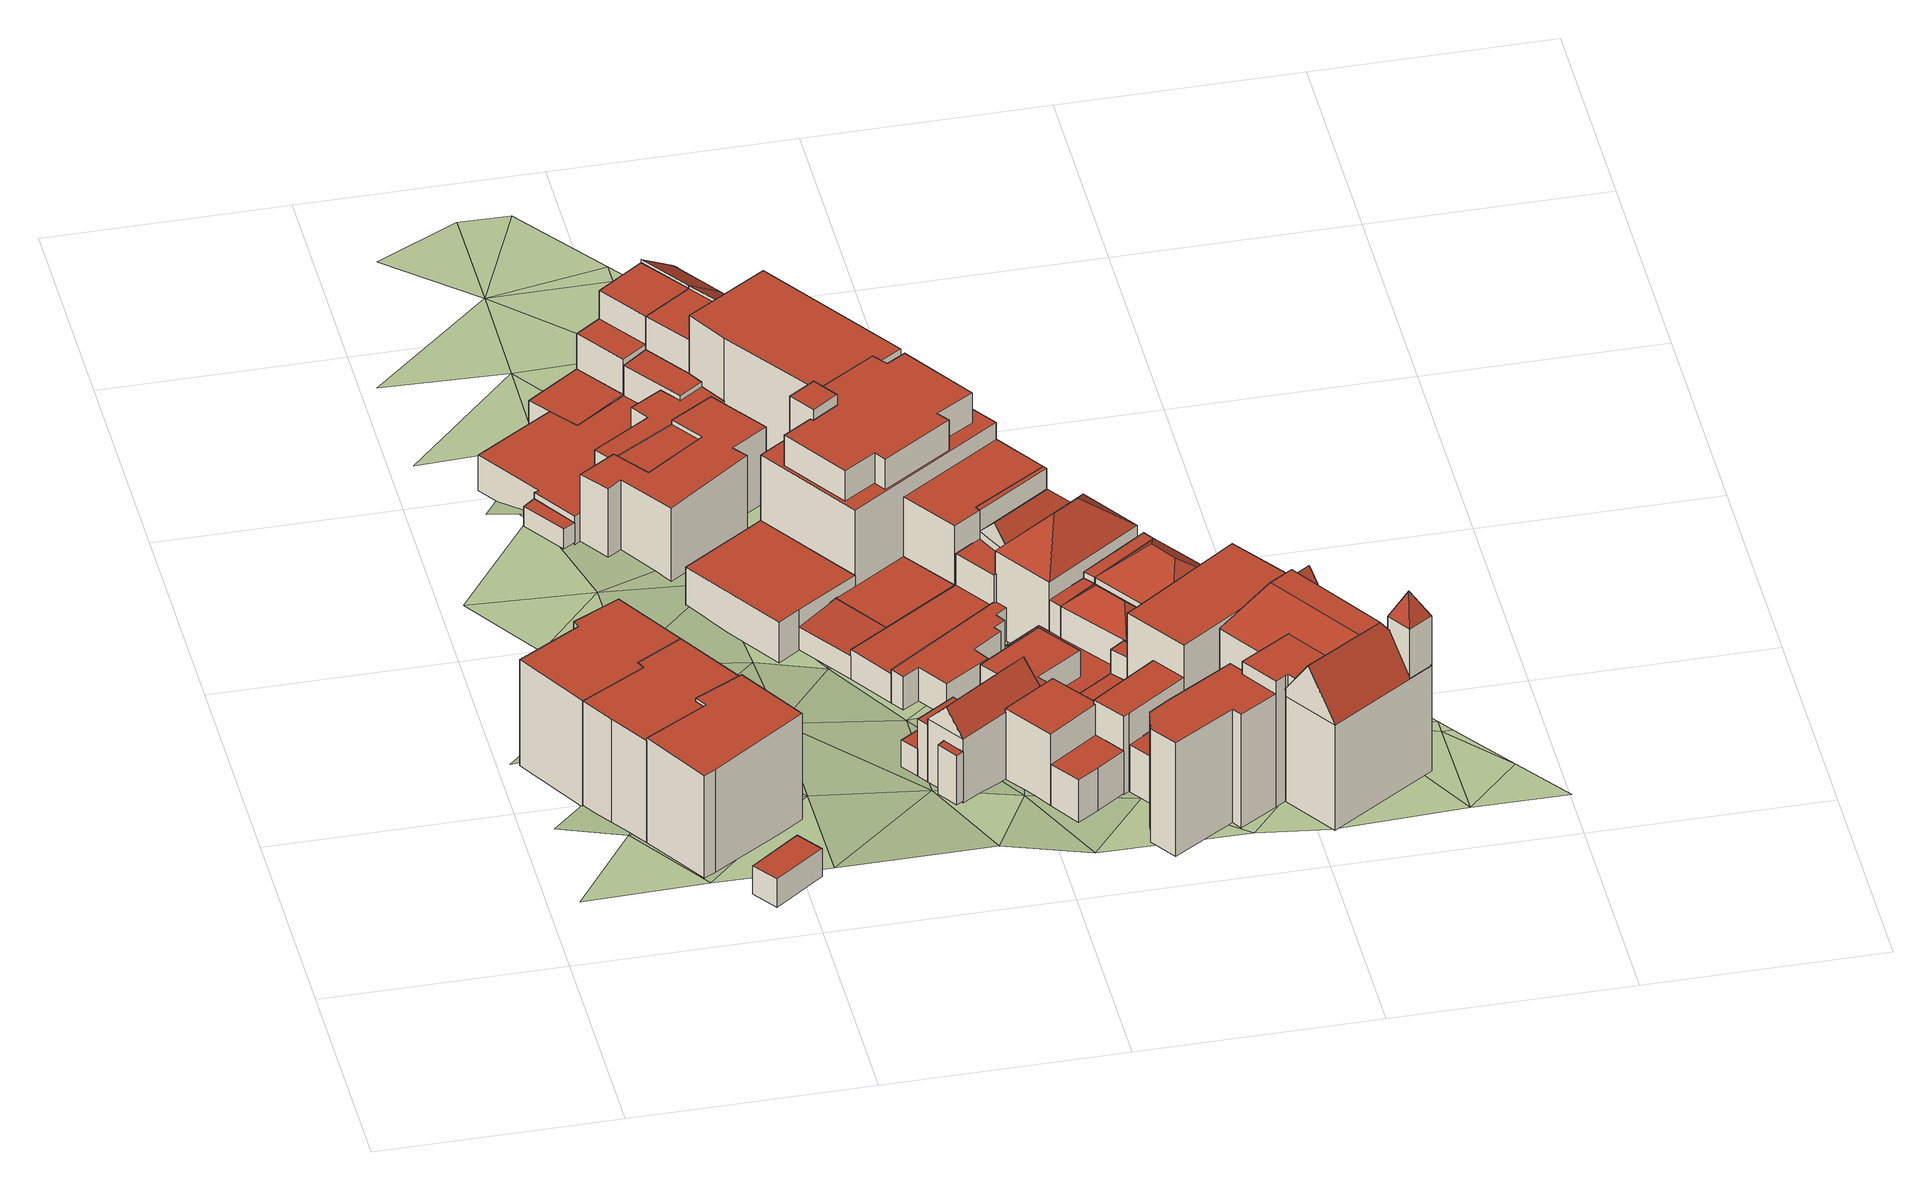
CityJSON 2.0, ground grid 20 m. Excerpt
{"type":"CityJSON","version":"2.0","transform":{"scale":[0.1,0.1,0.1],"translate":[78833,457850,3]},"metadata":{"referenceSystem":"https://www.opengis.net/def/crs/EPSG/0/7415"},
"CityObjects":{
"building1":{"type":"Building","attributes":{"roofType":"1000","RelativeEavesHeight":10.23,"RelativeRidgeHeight":10.23,"AbsoluteEavesHeight":15.18,"AbsoluteRidgeHeight":15.18,"validity":"0"},"geometry":[{"type":"Solid","lod":"2","boundaries":[[[[0,1,2,3]],[[1,4,5,2]],[[4,6,7,5]],[[6,8,9,7]],[[8,10,11,9]],[[10,12,13,11]],[[12,14,15,13]],[[14,0,3,15]],[[14,12,10,8,6,4,1,0]],[[3,2,5,7,9,11,13,15]]]],"semantics":{"surfaces":[{"type":"WallSurface"},{"type":"RoofSurface","Direction":0,"Slope":90},{"type":"GroundSurface"}],"values":[[0,0,0,0,0,0,0,0,1,2]]}}]},
"building2":{"type":"Building","attributes":{"roofType":"1000","RelativeEavesHeight":9.94,"RelativeRidgeHeight":9.94,"AbsoluteEavesHeight":15.18,"AbsoluteRidgeHeight":15.18,"validity":"0"},"geometry":[{"type":"Solid","lod":"2","boundaries":[[[[16,17,18,19]],[[17,20,21,18]],[[20,22,23,21]],[[22,4,24,23]],[[4,1,25,24]],[[1,0,26,25]],[[0,14,27,26]],[[14,28,29,27]],[[28,16,19,29]],[[28,14,0,1,4,22,20,17,16]],[[19,18,21,23,24,25,26,27,29]]]],"semantics":{"surfaces":[{"type":"WallSurface"},{"type":"RoofSurface","Direction":0,"Slope":90},{"type":"GroundSurface"}],"values":[[0,0,0,0,0,0,0,0,0,1,2]]}}]},
"building3":{"type":"Building","attributes":{"roofType":"1000","RelativeEavesHeight":10.2,"RelativeRidgeHeight":10.2,"AbsoluteEavesHeight":15.52,"AbsoluteRidgeHeight":15.52,"validity":"0"},"geometry":[{"type":"Solid","lod":"2","boundaries":[[[[30,31,32,33]],[[31,34,35,32]],[[34,36,37,35]],[[36,38,39,37]],[[38,40,41,39]],[[40,42,43,41]],[[42,30,33,43]],[[42,40,38,36,34,31,30]],[[33,32,35,37,39,41,43]]]],"semantics":{"surfaces":[{"type":"WallSurface"},{"type":"RoofSurface","Direction":0,"Slope":90},{"type":"GroundSurface"}],"values":[[0,0,0,0,0,0,0,1,2]]}}]},
"building4":{"type":"Building","attributes":{"roofType":"1000","RelativeEavesHeight":2.78,"RelativeRidgeHeight":2.78,"AbsoluteEavesHeight":8.44,"AbsoluteRidgeHeight":8.44,"validity":"0"},"geometry":[{"type":"Solid","lod":"2","boundaries":[[[[44,45,46,47]],[[45,48,49,46]],[[48,50,51,49]],[[50,44,47,51]],[[50,48,45,44]],[[47,46,49,51]]]],"semantics":{"surfaces":[{"type":"WallSurface"},{"type":"RoofSurface","Direction":0,"Slope":90},{"type":"GroundSurface"}],"values":[[0,0,0,0,1,2]]}}]},
"building5":{"type":"Building","attributes":{"validity":"0"},"children":["building5-1","building5-2","building5-3","building5-4","building5-5","building5-6","building5-7","building5-8"]},
"building5-1":{"type":"BuildingPart","attributes":{"roofType":"1010","RelativeEavesHeight":8.65,"RelativeRidgeHeight":9.95,"AbsoluteEavesHeight":12.07,"AbsoluteRidgeHeight":13.37,"validity":"0"},"parents":["building5"],"geometry":[{"type":"Solid","lod":"2","boundaries":[[[[52,53,54,55]],[[53,56,57,54]],[[56,58,59,57]],[[58,52,55,59]],[[58,56,53,52]],[[55,54,57,59]]]],"semantics":{"surfaces":[{"type":"WallSurface"},{"type":"RoofSurface","Direction":54.31,"Slope":54},{"type":"GroundSurface"}],"values":[[0,0,0,0,1,2]]}}]},
"building5-2":{"type":"BuildingPart","attributes":{"roofType":"1000","RelativeEavesHeight":6.36,"RelativeRidgeHeight":6.36,"AbsoluteEavesHeight":9.87,"AbsoluteRidgeHeight":9.87,"validity":"0"},"parents":["building5"],"geometry":[{"type":"Solid","lod":"2","boundaries":[[[[60,61,62,63]],[[61,64,65,62]],[[64,66,67,65]],[[66,68,69,67]],[[68,60,63,69]],[[68,66,64,61,60]],[[63,62,65,67,69]]]],"semantics":{"surfaces":[{"type":"WallSurface"},{"type":"RoofSurface","Direction":0,"Slope":90},{"type":"GroundSurface"}],"values":[[0,0,0,0,0,1,2]]}}]},
"building5-3":{"type":"BuildingPart","attributes":{"roofType":"1000","RelativeEavesHeight":9.6,"RelativeRidgeHeight":9.6,"AbsoluteEavesHeight":13.07,"AbsoluteRidgeHeight":13.07,"validity":"0"},"parents":["building5"],"geometry":[{"type":"Solid","lod":"2","boundaries":[[[[70,71,72,73]],[[71,74,62,72]],[[74,75,63,62]],[[75,70,73,63]],[[75,74,71,70]],[[73,72,62,63]]]],"semantics":{"surfaces":[{"type":"WallSurface"},{"type":"RoofSurface","Direction":0,"Slope":90},{"type":"GroundSurface"}],"values":[[0,0,0,0,1,2]]}}]},
"building5-4":{"type":"BuildingPart","attributes":{"roofType":"1000","RelativeEavesHeight":1.89,"RelativeRidgeHeight":1.89,"AbsoluteEavesHeight":6.37,"AbsoluteRidgeHeight":6.37,"validity":"0"},"parents":["building5"],"geometry":[{"type":"Solid","lod":"2","boundaries":[[[[76,77,78,79]],[[77,80,81,78]],[[80,82,83,81]],[[82,76,79,83]],[[82,80,77,76]],[[79,78,81,83]]]],"semantics":{"surfaces":[{"type":"WallSurface"},{"type":"RoofSurface","Direction":0,"Slope":90},{"type":"GroundSurface"}],"values":[[0,0,0,0,1,2]]}}]},
"building5-5":{"type":"BuildingPart","attributes":{"roofType":"1000","RelativeEavesHeight":5.98,"RelativeRidgeHeight":5.98,"AbsoluteEavesHeight":9.47,"AbsoluteRidgeHeight":9.47,"validity":"0"},"parents":["building5"],"geometry":[{"type":"Solid","lod":"2","boundaries":[[[[84,85,86,87]],[[85,88,89,86]],[[88,90,91,89]],[[90,92,67,91]],[[92,93,65,67]],[[93,94,95,65]],[[94,96,97,95]],[[96,98,99,97]],[[98,84,87,99]],[[98,96,94,93,92,90,88,85,84]],[[87,86,89,91,67,65,95,97,99]]]],"semantics":{"surfaces":[{"type":"WallSurface"},{"type":"RoofSurface","Direction":0,"Slope":90},{"type":"GroundSurface"}],"values":[[0,0,0,0,0,0,0,0,0,1,2]]}}]},
"building5-6":{"type":"BuildingPart","attributes":{"roofType":"1000","RelativeEavesHeight":7.2,"RelativeRidgeHeight":7.2,"AbsoluteEavesHeight":10.67,"AbsoluteRidgeHeight":10.67,"validity":"0"},"parents":["building5"],"geometry":[{"type":"Solid","lod":"2","boundaries":[[[[100,101,102,97]],[[101,103,104,102]],[[103,105,106,104]],[[105,107,108,106]],[[107,109,110,108]],[[109,111,112,110]],[[111,113,114,112]],[[113,115,116,114]],[[115,117,118,116]],[[117,119,120,118]],[[119,121,122,120]],[[121,100,97,122]],[[121,119,117,115,113,111,109,107,105,103,101,100]],[[97,102,104,106,108,110,112,114,116,118,120,122]]]],"semantics":{"surfaces":[{"type":"WallSurface"},{"type":"RoofSurface","Direction":0,"Slope":90},{"type":"GroundSurface"}],"values":[[0,0,0,0,0,0,0,0,0,0,0,0,1,2]]}}]},
"building5-7":{"type":"BuildingPart","attributes":{"roofType":"1000","RelativeEavesHeight":3.41,"RelativeRidgeHeight":3.41,"AbsoluteEavesHeight":6.97,"AbsoluteRidgeHeight":6.97,"validity":"0"},"parents":["building5"],"geometry":[{"type":"Solid","lod":"2","boundaries":[[[[123,124,125,126]],[[124,127,128,125]],[[127,129,130,128]],[[129,131,132,130]],[[131,133,134,132]],[[133,135,136,134]],[[135,137,138,136]],[[137,139,140,138]],[[139,141,142,140]],[[141,143,144,142]],[[143,145,146,144]],[[145,147,148,146]],[[147,149,150,148]],[[149,123,126,150]],[[149,147,145,143,141,139,137,135,133,131,129,127,124,123]],[[126,125,128,130,132,134,136,138,140,142,144,146,148,150]]]],"semantics":{"surfaces":[{"type":"WallSurface"},{"type":"RoofSurface","Direction":0,"Slope":90},{"type":"GroundSurface"}],"values":[[0,0,0,0,0,0,0,0,0,0,0,0,0,0,1,2]]}}]},
"building5-8":{"type":"BuildingPart","attributes":{"roofType":"1000","RelativeEavesHeight":6.75,"RelativeRidgeHeight":6.75,"AbsoluteEavesHeight":10.27,"AbsoluteRidgeHeight":10.27,"validity":"0"},"parents":["building5"],"geometry":[{"type":"Solid","lod":"2","boundaries":[[[[151,152,118,120]],[[152,153,116,118]],[[153,154,122,116]],[[154,151,120,122]],[[154,153,152,151]],[[120,118,116,122]]]],"semantics":{"surfaces":[{"type":"WallSurface"},{"type":"RoofSurface","Direction":180,"Slope":90},{"type":"GroundSurface"}],"values":[[0,0,0,0,1,2]]}}]},
"building6":{"type":"Building","attributes":{"validity":"0"},"children":["building6-1","building6-2","building6-3","building6-4","building6-5"]},
"building6-1":{"type":"BuildingPart","attributes":{"roofType":"1000","RelativeEavesHeight":9.58,"RelativeRidgeHeight":9.58,"AbsoluteEavesHeight":13.07,"AbsoluteRidgeHeight":13.07,"validity":"0"},"parents":["building6"],"geometry":[{"type":"Solid","lod":"2","boundaries":[[[[155,156,157,158]],[[156,70,73,157]],[[70,75,63,73]],[[75,159,160,63]],[[159,155,158,160]],[[159,75,70,156,155]],[[158,157,73,63,160]]]],"semantics":{"surfaces":[{"type":"WallSurface"},{"type":"RoofSurface","Direction":0,"Slope":90},{"type":"GroundSurface"}],"values":[[0,0,0,0,0,1,2]]}}]},
"building6-2":{"type":"BuildingPart","attributes":{"roofType":"1000","RelativeEavesHeight":7.29,"RelativeRidgeHeight":7.29,"AbsoluteEavesHeight":10.78,"AbsoluteRidgeHeight":10.78,"validity":"0"},"parents":["building6"],"geometry":[{"type":"Solid","lod":"2","boundaries":[[[[161,162,163,164]],[[162,165,166,163]],[[165,161,164,166]],[[165,162,161]],[[164,163,166]]]],"semantics":{"surfaces":[{"type":"WallSurface"},{"type":"RoofSurface","Direction":0,"Slope":90},{"type":"GroundSurface"}],"values":[[0,0,0,1,2]]}}]},
"building6-3":{"type":"BuildingPart","attributes":{"roofType":"1010","RelativeEavesHeight":8.62,"RelativeRidgeHeight":9.92,"AbsoluteEavesHeight":12.07,"AbsoluteRidgeHeight":13.37,"validity":"0"},"parents":["building6"],"geometry":[{"type":"Solid","lod":"2","boundaries":[[[[161,52,167,164]],[[52,58,73,167]],[[58,168,157,73]],[[168,161,164,157]],[[168,58,52,161]],[[164,167,73,157]]]],"semantics":{"surfaces":[{"type":"WallSurface"},{"type":"RoofSurface","Direction":54.38,"Slope":54.2},{"type":"GroundSurface"}],"values":[[0,0,0,0,1,2]]}}]},
"building6-4":{"type":"BuildingPart","attributes":{"roofType":"1000","RelativeEavesHeight":3.38,"RelativeRidgeHeight":3.38,"AbsoluteEavesHeight":6.97,"AbsoluteRidgeHeight":6.97,"validity":"0"},"parents":["building6"],"geometry":[{"type":"Solid","lod":"2","boundaries":[[[[169,133,134,170]],[[133,131,132,134]],[[131,171,172,132]],[[171,173,174,172]],[[173,169,170,174]],[[173,171,131,133,169]],[[170,134,132,172,174]]]],"semantics":{"surfaces":[{"type":"WallSurface"},{"type":"RoofSurface","Direction":0,"Slope":90},{"type":"GroundSurface"}],"values":[[0,0,0,0,0,1,2]]}}]},
"building6-5":{"type":"BuildingPart","attributes":{"roofType":"1000","RelativeEavesHeight":6.81,"RelativeRidgeHeight":6.81,"AbsoluteEavesHeight":10.37,"AbsoluteRidgeHeight":10.37,"validity":"0"},"parents":["building6"],"geometry":[{"type":"Solid","lod":"2","boundaries":[[[[175,176,177,178]],[[176,179,170,177]],[[179,180,174,170]],[[180,175,178,174]],[[180,179,176,175]],[[178,177,170,174]]]],"semantics":{"surfaces":[{"type":"WallSurface"},{"type":"RoofSurface","Direction":0,"Slope":90},{"type":"GroundSurface"}],"values":[[0,0,0,0,1,2]]}}]},
"building7":{"type":"Building","attributes":{"validity":"0"},"children":["building7-1","building7-2","building7-3","building7-4","building7-5"]},
"building7-1":{"type":"BuildingPart","attributes":{"roofType":"1000","RelativeEavesHeight":2.91,"RelativeRidgeHeight":2.91,"AbsoluteEavesHeight":16.5,"AbsoluteRidgeHeight":16.5,"validity":"0"},"parents":["building7"],"geometry":[{"type":"Solid","lod":"2","boundaries":[[[[181,182,183,184]],[[182,185,186,183]],[[185,187,188,186]],[[187,189,190,188]],[[189,191,192,190]],[[191,193,194,192]],[[193,195,196,194]],[[195,197,198,196]],[[197,199,200,198]],[[199,201,202,200]],[[201,203,204,202]],[[203,205,206,204]],[[205,207,208,206]],[[207,209,210,208]],[[209,181,184,210]],[[209,207,205,203,201,199,197,195,193,191,189,187,185,182,181]],[[184,183,186,188,190,192,194,196,198,200,202,204,206,208,210]]]],"semantics":{"surfaces":[{"type":"WallSurface"},{"type":"RoofSurface","Direction":0,"Slope":90},{"type":"GroundSurface"}],"values":[[0,0,0,0,0,0,0,0,0,0,0,0,0,0,0,1,2]]}}]},
"building7-2":{"type":"BuildingPart","attributes":{"roofType":"1000","RelativeEavesHeight":12.06,"RelativeRidgeHeight":12.06,"AbsoluteEavesHeight":15.49,"AbsoluteRidgeHeight":15.49,"validity":"0"},"parents":["building7"],"geometry":[{"type":"Solid","lod":"2","boundaries":[[[[211,212,213,214]],[[212,215,216,213]],[[215,217,218,216]],[[217,219,220,218]],[[219,211,214,220]],[[219,217,215,212,211]],[[214,213,216,218,220]]]],"semantics":{"surfaces":[{"type":"WallSurface"},{"type":"RoofSurface","Direction":0,"Slope":90},{"type":"GroundSurface"}],"values":[[0,0,0,0,0,1,2]]}}]},
"building7-3":{"type":"BuildingPart","attributes":{"roofType":"1000","RelativeEavesHeight":3.86,"RelativeRidgeHeight":3.86,"AbsoluteEavesHeight":7.29,"AbsoluteRidgeHeight":7.29,"validity":"0"},"parents":["building7"],"geometry":[{"type":"Solid","lod":"2","boundaries":[[[[221,222,223,224]],[[222,225,226,223]],[[225,227,228,226]],[[227,229,230,228]],[[229,221,224,230]],[[229,227,225,222,221]],[[224,223,226,228,230]]]],"semantics":{"surfaces":[{"type":"WallSurface"},{"type":"RoofSurface","Direction":0,"Slope":90},{"type":"GroundSurface"}],"values":[[0,0,0,0,0,1,2]]}}]},
"building7-4":{"type":"BuildingPart","attributes":{"roofType":"1000","RelativeEavesHeight":10.16,"RelativeRidgeHeight":10.16,"AbsoluteEavesHeight":13.59,"AbsoluteRidgeHeight":13.59,"validity":"0"},"parents":["building7"],"geometry":[{"type":"Solid","lod":"2","boundaries":[[[[231,190,214,228]],[[190,232,220,214]],[[232,233,234,220]],[[233,235,230,234]],[[235,231,228,230]],[[235,233,232,190,231]],[[228,214,220,234,230]]]],"semantics":{"surfaces":[{"type":"WallSurface"},{"type":"RoofSurface","Direction":0,"Slope":90},{"type":"GroundSurface"}],"values":[[0,0,0,0,0,1,2]]}}]},
"building7-5":{"type":"BuildingPart","attributes":{"roofType":"1000","RelativeEavesHeight":3.94,"RelativeRidgeHeight":3.94,"AbsoluteEavesHeight":17.54,"AbsoluteRidgeHeight":17.54,"validity":"0"},"parents":["building7"],"geometry":[{"type":"Solid","lod":"2","boundaries":[[[[236,237,186,188]],[[237,238,183,186]],[[238,239,240,183]],[[239,236,188,240]],[[239,238,237,236]],[[188,186,183,240]]]],"semantics":{"surfaces":[{"type":"WallSurface"},{"type":"RoofSurface","Direction":0,"Slope":90},{"type":"GroundSurface"}],"values":[[0,0,0,0,1,2]]}}]},
"building8":{"type":"Building","attributes":{"validity":"0"},"children":["building8-1","building8-2","building8-3"]},
"building8-1":{"type":"BuildingPart","attributes":{"roofType":"1000","RelativeEavesHeight":2.82,"RelativeRidgeHeight":2.82,"AbsoluteEavesHeight":6.29,"AbsoluteRidgeHeight":6.29,"validity":"0"},"parents":["building8"],"geometry":[{"type":"Solid","lod":"2","boundaries":[[[[241,242,243,244]],[[242,245,246,243]],[[245,247,248,246]],[[247,241,244,248]],[[247,245,242,241]],[[244,243,246,248]]]],"semantics":{"surfaces":[{"type":"WallSurface"},{"type":"RoofSurface","Direction":0,"Slope":90},{"type":"GroundSurface"}],"values":[[0,0,0,0,1,2]]}}]},
"building8-2":{"type":"BuildingPart","attributes":{"roofType":"1010","RelativeEavesHeight":2.53,"RelativeRidgeHeight":2.81,"AbsoluteEavesHeight":6.01,"AbsoluteRidgeHeight":6.29,"validity":"0"},"parents":["building8"],"geometry":[{"type":"Solid","lod":"2","boundaries":[[[[249,250,251,252]],[[250,241,244,251]],[[241,247,248,244]],[[247,249,252,248]],[[247,241,250,249]],[[252,251,244,248]]]],"semantics":{"surfaces":[{"type":"WallSurface"},{"type":"RoofSurface","Direction":236.5,"Slope":81.97},{"type":"GroundSurface"}],"values":[[0,0,0,0,1,2]]}}]},
"building8-3":{"type":"BuildingPart","attributes":{"roofType":"1000","RelativeEavesHeight":8.54,"RelativeRidgeHeight":8.54,"AbsoluteEavesHeight":12,"AbsoluteRidgeHeight":12,"validity":"0"},"parents":["building8"],"geometry":[{"type":"Solid","lod":"2","boundaries":[[[[253,254,255,256]],[[254,257,258,255]],[[257,259,260,258]],[[259,261,246,260]],[[261,262,243,246]],[[262,253,256,243]],[[262,261,259,257,254,253]],[[256,255,258,260,246,243]]]],"semantics":{"surfaces":[{"type":"WallSurface"},{"type":"RoofSurface","Direction":0,"Slope":90},{"type":"GroundSurface"}],"values":[[0,0,0,0,0,0,1,2]]}}]},
"building9":{"type":"Building","attributes":{"validity":"0"},"children":["building9-1","building9-2","building9-3","building9-4"]},
"building9-1":{"type":"BuildingPart","attributes":{"roofType":"1130","RelativeEavesHeight":6.53,"RelativeRidgeHeight":8.52,"AbsoluteEavesHeight":10,"AbsoluteRidgeHeight":11.99,"validity":"0"},"parents":["building9"],"geometry":[{"type":"Solid","lod":"2","boundaries":[[[[263,264,265,260]],[[264,266,267,265]],[[266,268,269,267]],[[268,263,260,269]],[[266,264,270]],[[263,268,271]],[[264,263,271,270]],[[268,266,270,271]],[[260,265,267,269]]]],"semantics":{"surfaces":[{"type":"WallSurface"},{"type":"RoofSurface","Direction":55.8,"Slope":45},{"type":"RoofSurface","Direction":325.96,"Slope":44.87},{"type":"RoofSurface","Direction":145.21,"Slope":44.83},{"type":"GroundSurface"}],"values":[[0,0,0,0,1,0,2,3,4]]}}]},
"building9-2":{"type":"BuildingPart","attributes":{"roofType":"1000","RelativeEavesHeight":8.53,"RelativeRidgeHeight":8.53,"AbsoluteEavesHeight":12,"AbsoluteRidgeHeight":12,"validity":"0"},"parents":["building9"],"geometry":[{"type":"Solid","lod":"2","boundaries":[[[[259,257,258,260]],[[257,254,255,258]],[[254,272,265,255]],[[272,259,260,265]],[[272,254,257,259]],[[260,258,255,265]]]],"semantics":{"surfaces":[{"type":"WallSurface"},{"type":"RoofSurface","Direction":0,"Slope":90},{"type":"GroundSurface"}],"values":[[0,0,0,0,1,2]]}}]},
"building9-3":{"type":"BuildingPart","attributes":{"roofType":"1000","RelativeEavesHeight":5.83,"RelativeRidgeHeight":5.83,"AbsoluteEavesHeight":9.3,"AbsoluteRidgeHeight":9.3,"validity":"0"},"parents":["building9"],"geometry":[{"type":"Solid","lod":"2","boundaries":[[[[273,274,269,260]],[[274,275,276,269]],[[275,277,278,276]],[[277,273,260,278]],[[277,275,274,273]],[[260,269,276,278]]]],"semantics":{"surfaces":[{"type":"WallSurface"},{"type":"RoofSurface","Direction":0,"Slope":90},{"type":"GroundSurface"}],"values":[[0,0,0,0,1,2]]}}]},
"building9-4":{"type":"BuildingPart","attributes":{"roofType":"1000","RelativeEavesHeight":2.82,"RelativeRidgeHeight":2.82,"AbsoluteEavesHeight":6.29,"AbsoluteRidgeHeight":6.29,"validity":"0"},"parents":["building9"],"geometry":[{"type":"Solid","lod":"2","boundaries":[[[[279,280,281,276]],[[280,282,252,281]],[[282,283,278,252]],[[283,279,276,278]],[[283,282,280,279]],[[276,281,252,278]]]],"semantics":{"surfaces":[{"type":"WallSurface"},{"type":"RoofSurface","Direction":0,"Slope":90},{"type":"GroundSurface"}],"values":[[0,0,0,0,1,2]]}}]},
"building10":{"type":"Building","attributes":{"validity":"0"},"children":["building10-1","building10-2","building10-3","building10-4","building10-5","building10-6","building10-7","building10-8","building10-9","building10-10","building10-11"]},
"building10-1":{"type":"BuildingPart","attributes":{"roofType":"1000","RelativeEavesHeight":6.28,"RelativeRidgeHeight":6.28,"AbsoluteEavesHeight":9.78,"AbsoluteRidgeHeight":9.78,"validity":"0"},"parents":["building10"],"geometry":[{"type":"Solid","lod":"2","boundaries":[[[[284,285,286,287]],[[285,288,289,286]],[[288,290,291,289]],[[290,284,287,291]],[[290,288,285,284]],[[287,286,289,291]]]],"semantics":{"surfaces":[{"type":"WallSurface"},{"type":"RoofSurface","Direction":0,"Slope":90},{"type":"GroundSurface"}],"values":[[0,0,0,0,1,2]]}}]},
"building10-2":{"type":"BuildingPart","attributes":{"roofType":"1000","RelativeEavesHeight":6.91,"RelativeRidgeHeight":6.91,"AbsoluteEavesHeight":10.38,"AbsoluteRidgeHeight":10.38,"validity":"0"},"parents":["building10"],"geometry":[{"type":"Solid","lod":"2","boundaries":[[[[292,293,294,286]],[[293,295,296,294]],[[295,297,289,296]],[[297,292,286,289]],[[297,295,293,292]],[[286,294,296,289]]]],"semantics":{"surfaces":[{"type":"WallSurface"},{"type":"RoofSurface","Direction":0,"Slope":90},{"type":"GroundSurface"}],"values":[[0,0,0,0,1,2]]}}]},
"building10-3":{"type":"BuildingPart","attributes":{"roofType":"1040","RelativeEavesHeight":6.92,"RelativeRidgeHeight":9.75,"AbsoluteEavesHeight":10.38,"AbsoluteRidgeHeight":13.21,"validity":"0"},"parents":["building10"],"geometry":[{"type":"Solid","lod":"2","boundaries":[[[[298,297,289,299]],[[297,295,296,289]],[[295,300,301,296]],[[300,298,299,301]],[[295,297,302]],[[298,300,303]],[[297,298,303,302]],[[300,295,302,303]],[[299,289,296,301]]]],"semantics":{"surfaces":[{"type":"WallSurface"},{"type":"RoofSurface","Direction":324.56,"Slope":45},{"type":"RoofSurface","Direction":144.47,"Slope":45},{"type":"RoofSurface","Direction":235.17,"Slope":50.48},{"type":"RoofSurface","Direction":55.05,"Slope":50.48},{"type":"GroundSurface"}],"values":[[0,0,0,0,1,2,3,4,5]]}}]},
"building10-4":{"type":"BuildingPart","attributes":{"roofType":"1000","RelativeEavesHeight":4.76,"RelativeRidgeHeight":4.76,"AbsoluteEavesHeight":9.04,"AbsoluteRidgeHeight":9.04,"validity":"0"},"parents":["building10"],"geometry":[{"type":"Solid","lod":"2","boundaries":[[[[304,305,306,307]],[[305,308,309,306]],[[308,310,311,309]],[[310,304,307,311]],[[310,308,305,304]],[[307,306,309,311]]]],"semantics":{"surfaces":[{"type":"WallSurface"},{"type":"RoofSurface","Direction":0,"Slope":90},{"type":"GroundSurface"}],"values":[[0,0,0,0,1,2]]}}]},
"building10-5":{"type":"BuildingPart","attributes":{"roofType":"1030","RelativeEavesHeight":6.48,"RelativeRidgeHeight":8.49,"AbsoluteEavesHeight":10.24,"AbsoluteRidgeHeight":12.26,"validity":"0"},"parents":["building10"],"geometry":[{"type":"Solid","lod":"2","boundaries":[[[[312,313,314,315]],[[313,316,317,314]],[[316,318,319,317]],[[318,312,315,319]],[[316,313,320]],[[312,318,321]],[[313,312,321,320]],[[318,316,320,321]],[[315,314,317,319]]]],"semantics":{"surfaces":[{"type":"WallSurface"},{"type":"RoofSurface","Direction":145.48,"Slope":43.54},{"type":"RoofSurface","Direction":325.48,"Slope":43.54},{"type":"GroundSurface"}],"values":[[0,0,0,0,0,0,1,2,3]]}}]},
"building10-6":{"type":"BuildingPart","attributes":{"roofType":"1000","RelativeEavesHeight":6.29,"RelativeRidgeHeight":6.29,"AbsoluteEavesHeight":9.78,"AbsoluteRidgeHeight":9.78,"validity":"0"},"parents":["building10"],"geometry":[{"type":"Solid","lod":"2","boundaries":[[[[322,323,324,299]],[[323,325,326,324]],[[325,327,328,326]],[[327,322,299,328]],[[327,325,323,322]],[[299,324,326,328]]]],"semantics":{"surfaces":[{"type":"WallSurface"},{"type":"RoofSurface","Direction":0,"Slope":90},{"type":"GroundSurface"}],"values":[[0,0,0,0,1,2]]}}]},
"building10-7":{"type":"BuildingPart","attributes":{"roofType":"1040","RelativeEavesHeight":6.29,"RelativeRidgeHeight":8.19,"AbsoluteEavesHeight":9.78,"AbsoluteRidgeHeight":11.68,"validity":"0"},"parents":["building10"],"geometry":[{"type":"Solid","lod":"2","boundaries":[[[[288,327,328,289]],[[327,325,326,328]],[[325,290,291,326]],[[290,288,289,291]],[[325,327,329]],[[288,290,330]],[[327,288,330,329]],[[290,325,329,330]],[[289,328,326,291]]]],"semantics":{"surfaces":[{"type":"WallSurface"},{"type":"RoofSurface","Direction":144.85,"Slope":45},{"type":"RoofSurface","Direction":324.56,"Slope":45},{"type":"RoofSurface","Direction":55.11,"Slope":45},{"type":"RoofSurface","Direction":234.77,"Slope":45},{"type":"GroundSurface"}],"values":[[0,0,0,0,1,2,3,4,5]]}}]},
"building10-8":{"type":"BuildingPart","attributes":{"roofType":"1000","RelativeEavesHeight":5.82,"RelativeRidgeHeight":5.82,"AbsoluteEavesHeight":9.35,"AbsoluteRidgeHeight":9.35,"validity":"0"},"parents":["building10"],"geometry":[{"type":"Solid","lod":"2","boundaries":[[[[331,332,333,334]],[[332,335,336,333]],[[335,337,338,336]],[[337,339,340,338]],[[339,341,342,340]],[[341,331,334,342]],[[341,339,337,335,332,331]],[[334,333,336,338,340,342]]]],"semantics":{"surfaces":[{"type":"WallSurface"},{"type":"RoofSurface","Direction":270,"Slope":90},{"type":"GroundSurface"}],"values":[[0,0,0,0,0,0,1,2]]}}]},
"building10-9":{"type":"BuildingPart","attributes":{"roofType":"1000","RelativeEavesHeight":3.27,"RelativeRidgeHeight":3.27,"AbsoluteEavesHeight":6.78,"AbsoluteRidgeHeight":6.78,"validity":"0"},"parents":["building10"],"geometry":[{"type":"Solid","lod":"2","boundaries":[[[[343,344,338,340]],[[344,345,336,338]],[[345,346,347,336]],[[346,348,349,347]],[[348,350,342,349]],[[350,343,340,342]],[[350,348,346,345,344,343]],[[340,338,336,347,349,342]]]],"semantics":{"surfaces":[{"type":"WallSurface"},{"type":"RoofSurface","Direction":0,"Slope":90},{"type":"GroundSurface"}],"values":[[0,0,0,0,0,0,1,2]]}}]},
"building10-10":{"type":"BuildingPart","attributes":{"roofType":"1000","RelativeEavesHeight":3.07,"RelativeRidgeHeight":3.07,"AbsoluteEavesHeight":6.75,"AbsoluteRidgeHeight":6.75,"validity":"0"},"parents":["building10"],"geometry":[{"type":"Solid","lod":"2","boundaries":[[[[351,352,353,354]],[[352,355,356,353]],[[355,357,358,356]],[[357,359,360,358]],[[359,361,362,360]],[[361,351,354,362]],[[361,359,357,355,352,351]],[[354,353,356,358,360,362]]]],"semantics":{"surfaces":[{"type":"WallSurface"},{"type":"RoofSurface","Direction":0,"Slope":90},{"type":"GroundSurface"}],"values":[[0,0,0,0,0,0,1,2]]}}]},
"building10-11":{"type":"BuildingPart","attributes":{"roofType":"1000","RelativeEavesHeight":5.73,"RelativeRidgeHeight":5.73,"AbsoluteEavesHeight":9.64,"AbsoluteRidgeHeight":9.64,"validity":"0"},"parents":["building10"],"geometry":[{"type":"Solid","lod":"2","boundaries":[[[[363,364,365,366]],[[364,367,368,365]],[[367,369,370,368]],[[369,363,366,370]],[[369,367,364,363]],[[366,365,368,370]]]],"semantics":{"surfaces":[{"type":"WallSurface"},{"type":"RoofSurface","Direction":0,"Slope":90},{"type":"GroundSurface"}],"values":[[0,0,0,0,1,2]]}}]},
"building11":{"type":"Building","attributes":{"validity":"0"},"children":["building11-1","building11-2","building11-3"]},
"building11-1":{"type":"BuildingPart","attributes":{"roofType":"1000","RelativeEavesHeight":3.28,"RelativeRidgeHeight":3.28,"AbsoluteEavesHeight":6.78,"AbsoluteRidgeHeight":6.78,"validity":"0"},"parents":["building11"],"geometry":[{"type":"Solid","lod":"2","boundaries":[[[[371,372,287,373]],[[372,346,347,287]],[[346,374,375,347]],[[374,376,377,375]],[[376,378,379,377]],[[378,371,373,379]],[[378,376,374,346,372,371]],[[373,287,347,375,377,379]]]],"semantics":{"surfaces":[{"type":"WallSurface"},{"type":"RoofSurface","Direction":0,"Slope":90},{"type":"GroundSurface"}],"values":[[0,0,0,0,0,0,1,2]]}}]},
"building11-2":{"type":"BuildingPart","attributes":{"roofType":"1040","RelativeEavesHeight":8.01,"RelativeRidgeHeight":11.12,"AbsoluteEavesHeight":11.48,"AbsoluteRidgeHeight":14.59,"validity":"0"},"parents":["building11"],"geometry":[{"type":"Solid","lod":"2","boundaries":[[[[380,381,267,382]],[[381,383,384,267]],[[383,385,373,384]],[[385,380,382,373]],[[383,381,386]],[[380,385,387]],[[381,380,387,386]],[[385,383,386,387]],[[382,267,384,373]]]],"semantics":{"surfaces":[{"type":"WallSurface"},{"type":"RoofSurface","Direction":55.8,"Slope":49.5},{"type":"RoofSurface","Direction":236.23,"Slope":49.5},{"type":"RoofSurface","Direction":324.98,"Slope":42.63},{"type":"RoofSurface","Direction":145.25,"Slope":42.63},{"type":"GroundSurface"}],"values":[[0,0,0,0,1,2,3,4,5]]}}]},
"building11-3":{"type":"BuildingPart","attributes":{"roofType":"1000","RelativeEavesHeight":3.22,"RelativeRidgeHeight":3.22,"AbsoluteEavesHeight":6.69,"AbsoluteRidgeHeight":6.69,"validity":"0"},"parents":["building11"],"geometry":[{"type":"Solid","lod":"2","boundaries":[[[[388,389,390,391]],[[389,392,393,390]],[[392,394,395,393]],[[394,396,281,395]],[[396,397,382,281]],[[397,398,399,382]],[[398,400,401,399]],[[400,402,403,401]],[[402,404,405,403]],[[404,406,407,405]],[[406,408,409,407]],[[408,388,391,409]],[[408,406,404,402,400,398,397,396,394,392,389,388]],[[391,390,393,395,281,382,399,401,403,405,407,409]]]],"semantics":{"surfaces":[{"type":"WallSurface"},{"type":"RoofSurface","Direction":0,"Slope":90},{"type":"GroundSurface"}],"values":[[0,0,0,0,0,0,0,0,0,0,0,0,1,2]]}}]},
"building12":{"type":"Building","attributes":{"validity":"0"},"children":["building12-1","building12-2","building12-3","building12-4","building12-5","building12-6"]},
"building12-1":{"type":"BuildingPart","attributes":{"roofType":"1000","RelativeEavesHeight":10.62,"RelativeRidgeHeight":10.62,"AbsoluteEavesHeight":14.07,"AbsoluteRidgeHeight":14.07,"validity":"0"},"parents":["building12"],"geometry":[{"type":"Solid","lod":"2","boundaries":[[[[410,411,324,412]],[[411,413,301,324]],[[413,414,415,301]],[[414,416,417,415]],[[416,418,419,417]],[[418,410,412,419]],[[418,416,414,413,411,410]],[[412,324,301,415,417,419]]]],"semantics":{"surfaces":[{"type":"WallSurface"},{"type":"RoofSurface","Direction":2.25,"Slope":90},{"type":"GroundSurface"}],"values":[[0,0,0,0,0,0,1,2]]}}]},
"building12-2":{"type":"BuildingPart","attributes":{"roofType":"1000","RelativeEavesHeight":3.96,"RelativeRidgeHeight":3.96,"AbsoluteEavesHeight":7.48,"AbsoluteRidgeHeight":7.48,"validity":"0"},"parents":["building12"],"geometry":[{"type":"Solid","lod":"2","boundaries":[[[[420,421,422,412]],[[421,423,424,422]],[[423,425,426,424]],[[425,427,428,426]],[[427,420,412,428]],[[427,425,423,421,420]],[[412,422,424,426,428]]]],"semantics":{"surfaces":[{"type":"WallSurface"},{"type":"RoofSurface","Direction":0,"Slope":90},{"type":"GroundSurface"}],"values":[[0,0,0,0,0,1,2]]}}]},
"building12-3":{"type":"BuildingPart","attributes":{"roofType":"1000","RelativeEavesHeight":6.27,"RelativeRidgeHeight":6.27,"AbsoluteEavesHeight":9.78,"AbsoluteRidgeHeight":9.78,"validity":"0"},"parents":["building12"],"geometry":[{"type":"Solid","lod":"2","boundaries":[[[[429,323,324,349]],[[323,430,412,324]],[[430,431,428,412]],[[431,429,349,428]],[[431,430,323,429]],[[349,324,412,428]]]],"semantics":{"surfaces":[{"type":"WallSurface"},{"type":"RoofSurface","Direction":0,"Slope":90},{"type":"GroundSurface"}],"values":[[0,0,0,0,1,2]]}}]},
"building12-4":{"type":"BuildingPart","attributes":{"roofType":"1000","RelativeEavesHeight":6.95,"RelativeRidgeHeight":6.95,"AbsoluteEavesHeight":10.57,"AbsoluteRidgeHeight":10.57,"validity":"0"},"parents":["building12"],"geometry":[{"type":"Solid","lod":"2","boundaries":[[[[432,433,434,435]],[[433,436,437,434]],[[436,438,439,437]],[[438,440,441,439]],[[440,442,443,441]],[[442,432,435,443]],[[442,440,438,436,433,432]],[[435,434,437,439,441,443]]]],"semantics":{"surfaces":[{"type":"WallSurface"},{"type":"RoofSurface","Direction":114.64,"Slope":90},{"type":"GroundSurface"}],"values":[[0,0,0,0,0,0,1,2]]}}]},
"building12-5":{"type":"BuildingPart","attributes":{"roofType":"1000","RelativeEavesHeight":4.08,"RelativeRidgeHeight":4.08,"AbsoluteEavesHeight":7.67,"AbsoluteRidgeHeight":7.67,"validity":"0"},"parents":["building12"],"geometry":[{"type":"Solid","lod":"2","boundaries":[[[[444,445,446,447]],[[445,448,449,446]],[[448,450,439,449]],[[450,451,437,439]],[[451,444,447,437]],[[451,450,448,445,444]],[[447,446,449,439,437]]]],"semantics":{"surfaces":[{"type":"WallSurface"},{"type":"RoofSurface","Direction":132.51,"Slope":90},{"type":"GroundSurface"}],"values":[[0,0,0,0,0,1,2]]}}]},
"building12-6":{"type":"BuildingPart","attributes":{"roofType":"1000","RelativeEavesHeight":7.46,"RelativeRidgeHeight":7.46,"AbsoluteEavesHeight":10.97,"AbsoluteRidgeHeight":10.97,"validity":"0"},"parents":["building12"],"geometry":[{"type":"Solid","lod":"2","boundaries":[[[[452,453,454,419]],[[453,455,456,454]],[[455,457,458,456]],[[457,459,422,458]],[[459,452,419,422]],[[459,457,455,453,452]],[[419,454,456,458,422]]]],"semantics":{"surfaces":[{"type":"WallSurface"},{"type":"RoofSurface","Direction":136.33,"Slope":90},{"type":"GroundSurface"}],"values":[[0,0,0,0,0,1,2]]}}]},
"building13":{"type":"Building","attributes":{"validity":"0"},"children":["building13-1","building13-2","building13-3","building13-4","building13-5","building13-6","building13-7"]},
"building13-1":{"type":"BuildingPart","attributes":{"roofType":"1130","RelativeEavesHeight":10.16,"RelativeRidgeHeight":12.77,"AbsoluteEavesHeight":13.62,"AbsoluteRidgeHeight":16.23,"validity":"0"},"parents":["building13"],"geometry":[{"type":"Solid","lod":"2","boundaries":[[[[460,461,462,463]],[[461,464,465,462]],[[464,466,417,465]],[[466,460,463,417]],[[464,461,467]],[[460,466,468]],[[461,460,468,467]],[[466,464,467,468]],[[463,462,465,417]]]],"semantics":{"surfaces":[{"type":"WallSurface"},{"type":"RoofSurface","Direction":236.95,"Slope":-35.52},{"type":"RoofSurface","Direction":146.05,"Slope":35.71},{"type":"RoofSurface","Direction":325.98,"Slope":35.72},{"type":"GroundSurface"}],"values":[[0,0,0,0,1,0,2,3,4]]}}]},
"building13-2":{"type":"BuildingPart","attributes":{"roofType":"1000","RelativeEavesHeight":12.05,"RelativeRidgeHeight":12.05,"AbsoluteEavesHeight":15.6,"AbsoluteRidgeHeight":15.6,"validity":"0"},"parents":["building13"],"geometry":[{"type":"Solid","lod":"2","boundaries":[[[[469,470,471,472]],[[470,473,474,471]],[[473,475,476,474]],[[475,477,478,476]],[[477,479,480,478]],[[479,481,482,480]],[[481,469,472,482]],[[481,479,477,475,473,470,469]],[[472,471,474,476,478,480,482]]]],"semantics":{"surfaces":[{"type":"WallSurface"},{"type":"RoofSurface","Direction":0,"Slope":90},{"type":"GroundSurface"}],"values":[[0,0,0,0,0,0,0,1,2]]}}]},
"building13-3":{"type":"BuildingPart","attributes":{"roofType":"1130","RelativeEavesHeight":10.12,"RelativeRidgeHeight":14.43,"AbsoluteEavesHeight":13.62,"AbsoluteRidgeHeight":17.93,"validity":"0"},"parents":["building13"],"geometry":[{"type":"Solid","lod":"2","boundaries":[[[[483,484,485,486]],[[484,487,488,485]],[[487,489,490,488]],[[489,483,486,490]],[[487,484,491]],[[483,489,492]],[[484,483,492,491]],[[489,487,491,492]],[[486,485,488,490]]]],"semantics":{"surfaces":[{"type":"WallSurface"},{"type":"RoofSurface","Direction":56.95,"Slope":32.89},{"type":"RoofSurface","Direction":327.34,"Slope":34.63},{"type":"RoofSurface","Direction":146.9,"Slope":33.28},{"type":"GroundSurface"}],"values":[[0,0,0,0,1,0,2,3,4]]}}]},
"building13-4":{"type":"BuildingPart","attributes":{"roofType":"1040","RelativeEavesHeight":10.16,"RelativeRidgeHeight":14.46,"AbsoluteEavesHeight":13.62,"AbsoluteRidgeHeight":17.93,"validity":"0"},"parents":["building13"],"geometry":[{"type":"Solid","lod":"2","boundaries":[[[[493,494,495,496]],[[494,464,465,495]],[[464,484,485,465]],[[484,493,496,485]],[[494,493,497,498]],[[464,494,498,499]],[[484,464,499,491]],[[493,484,491,497]],[[499,498,497,491]],[[496,495,465,485]]]],"semantics":{"surfaces":[{"type":"WallSurface"},{"type":"RoofSurface","Direction":236.72,"Slope":33.45},{"type":"RoofSurface","Direction":325.56,"Slope":33.03},{"type":"RoofSurface","Direction":56.86,"Slope":33.07},{"type":"RoofSurface","Direction":147.23,"Slope":-34.82},{"type":"RoofSurface","Direction":0,"Slope":90},{"type":"GroundSurface"}],"values":[[0,0,0,0,1,2,3,4,5,6]]}}]},
"building13-5":{"type":"BuildingPart","attributes":{"roofType":"1000","RelativeEavesHeight":10.89,"RelativeRidgeHeight":10.89,"AbsoluteEavesHeight":14.44,"AbsoluteRidgeHeight":14.44,"validity":"0"},"parents":["building13"],"geometry":[{"type":"Solid","lod":"2","boundaries":[[[[500,501,472,502]],[[501,503,482,472]],[[503,504,505,482]],[[504,506,507,505]],[[506,508,509,507]],[[508,510,511,509]],[[510,512,513,511]],[[512,514,515,513]],[[514,516,517,515]],[[516,500,502,517]],[[516,514,512,510,508,506,504,503,501,500]],[[502,472,482,505,507,509,511,513,515,517]]]],"semantics":{"surfaces":[{"type":"WallSurface"},{"type":"RoofSurface","Direction":0,"Slope":90},{"type":"GroundSurface"}],"values":[[0,0,0,0,0,0,0,0,0,0,1,2]]}}]},
"building13-6":{"type":"BuildingPart","attributes":{"roofType":"1000","RelativeEavesHeight":4.49,"RelativeRidgeHeight":4.49,"AbsoluteEavesHeight":7.98,"AbsoluteRidgeHeight":7.98,"validity":"0"},"parents":["building13"],"geometry":[{"type":"Solid","lod":"2","boundaries":[[[[518,519,520,495]],[[519,521,502,520]],[[521,522,517,502]],[[522,523,515,517]],[[523,524,454,515]],[[524,518,495,454]],[[524,523,522,521,519,518]],[[495,520,502,517,515,454]]]],"semantics":{"surfaces":[{"type":"WallSurface"},{"type":"RoofSurface","Direction":0,"Slope":90},{"type":"GroundSurface"}],"values":[[0,0,0,0,0,0,1,2]]}}]},
"building13-7":{"type":"BuildingPart","attributes":{"roofType":"1120","RelativeEavesHeight":4.79,"RelativeRidgeHeight":7.15,"AbsoluteEavesHeight":18.41,"AbsoluteRidgeHeight":20.77,"validity":"0"},"parents":["building13"],"geometry":[{"type":"Solid","lod":"2","boundaries":[[[[525,526,527,528]],[[526,529,530,527]],[[529,531,487,530]],[[531,525,528,487]],[[526,525,532]],[[529,526,532]],[[531,529,532]],[[525,531,532]],[[528,527,530,487]]]],"semantics":{"surfaces":[{"type":"WallSurface"},{"type":"RoofSurface","Direction":236.43,"Slope":26.91},{"type":"RoofSurface","Direction":325.76,"Slope":27.39},{"type":"RoofSurface","Direction":56.95,"Slope":26.11},{"type":"RoofSurface","Direction":146.34,"Slope":27.11},{"type":"GroundSurface"}],"values":[[0,0,0,0,1,2,3,4,5]]}}]},
"terrain1":{"type":"TINRelief","attributes":{"validity":"0"},"geometry":[{"type":"CompositeSurface","lod":"2","boundaries":[[[533,534,535]],[[536,535,537]],[[538,537,539]],[[535,534,540]],[[541,542,543]],[[537,535,540]],[[534,544,540]],[[542,539,543]],[[541,543,545]],[[539,537,546]],[[537,540,547]],[[548,545,549]],[[543,539,550]],[[537,547,546]],[[540,544,551]],[[552,549,553]],[[545,543,554]],[[539,546,550]],[[547,540,551]],[[549,545,555]],[[556,553,557]],[[544,558,551]],[[543,550,554]],[[546,547,559]],[[555,545,554]],[[553,549,555]],[[550,546,559]],[[547,551,560]],[[547,560,559]],[[561,557,562]],[[563,550,559]],[[557,553,564]],[[553,555,564]],[[554,550,563]],[[551,558,565]],[[560,551,565]],[[562,557,566]],[[565,558,567]],[[555,554,568]],[[554,563,569]],[[559,560,570]],[[557,564,571]],[[557,572,566]],[[560,565,573]],[[563,559,570]],[[557,571,572]],[[564,555,568]],[[554,569,568]],[[565,567,574]],[[560,573,570]],[[571,564,575]],[[573,565,574]],[[572,571,576]],[[571,575,576]],[[564,577,575]],[[569,563,578]],[[564,568,579]],[[564,579,577]],[[574,567,580]],[[563,570,578]],[[568,569,581]],[[579,568,582]],[[570,573,583]],[[569,578,584]],[[582,568,585]],[[569,584,581]],[[568,581,585]],[[573,574,586]],[[578,570,583]],[[574,580,587]],[[584,578,588]],[[581,584,589]],[[589,584,588]],[[573,586,583]],[[578,590,588]],[[590,578,591]],[[578,583,592]],[[578,592,591]],[[580,593,587]],[[574,587,586]],[[592,583,594]],[[594,583,595]],[[583,596,595]],[[583,586,596]],[[587,593,597]],[[596,586,598]],[[586,587,599]],[[598,586,599]],[[587,600,599]],[[587,597,601]],[[587,602,600]],[[587,601,602]],[[601,597,603]],[[602,601,604]],[[601,603,604]],[[597,605,603]]]}]}
},
"vertices":[
[101,216,122],[104,209,122],[104,209,20],[101,216,20],[49,177,122],[49,177,20],[13,239,122],[13,239,20],[66,271,122],[66,271,20],[64,278,122],[64,278,20],[104,299,122],[104,299,20],[140,239,122],[140,239,20],
[134,158,122],[140,148,122],[140,148,22],[134,158,22],[86,116,122],[86,116,22],[66,149,122],[66,149,22],[49,177,22],[104,209,22],[101,216,22],[140,239,22],[175,180,122],[175,180,22],
[129,65,125],[119,59,125],[119,59,23],[129,65,23],[86,116,125],[86,116,23],[140,148,125],[140,148,23],[134,158,125],[134,158,23],[175,180,125],[175,180,23],[210,121,125],[210,121,23],
[208,41,54],[166,10,54],[166,10,27],[208,41,27],[151,31,54],[151,31,27],[193,62,54],[193,62,27],
[277,725,78],[305,685,78],[305,685,4],[277,725,4],[275,666,104],[275,666,4],[248,704,104],[248,704,4],
[208,676,69],[234,639,69],[234,639,5],[208,676,5],[241,626,69],[241,626,5],[221,612,69],[221,612,5],[187,660,69],[187,660,5],
[248,704,101],[275,666,101],[275,666,5],[248,704,5],[234,639,101],[208,676,101],
[107,510,34],[83,545,34],[83,545,15],[107,510,15],[93,553,34],[93,553,15],[117,516,34],[117,516,15],
[143,564,65],[192,596,65],[192,596,5],[143,564,5],[182,611,65],[182,611,5],[209,628,65],[209,628,5],[221,612,65],[241,626,65],[254,604,65],[254,604,5],[242,596,65],[242,596,5],[158,542,65],[158,542,5],
[242,596,77],[275,549,77],[275,549,5],[244,528,77],[244,528,5],[253,516,77],[253,516,5],[181,462,77],[181,462,5],[151,506,77],[151,506,5],[139,497,77],[139,497,5],[122,520,77],[122,520,5],[153,540,77],[153,540,5],[174,511,77],[174,511,5],[224,547,77],[224,547,5],[206,573,77],[206,573,5],
[93,553,40],[97,555,40],[97,555,6],[93,553,6],[61,609,40],[61,609,6],[105,638,40],[105,638,6],[127,652,40],[127,652,6],[144,630,40],[144,630,6],[187,660,40],[187,660,6],[209,628,40],[209,628,6],[182,611,40],[182,611,6],[192,596,40],[192,596,6],[143,564,40],[143,564,6],[158,542,40],[158,542,6],[122,520,40],[122,520,6],[117,516,40],[117,516,6],
[224,547,73],[174,511,73],[153,540,73],[206,573,73],
[206,735,101],[219,744,101],[219,744,5],[206,735,5],[180,716,101],[180,716,5],
[249,765,78],[252,762,78],[252,762,5],[249,765,5],[251,761,78],[251,761,5],
[277,725,5],[219,744,104],
[187,661,40],[187,661,6],[114,669,40],[114,669,6],[159,701,40],[159,701,6],
[180,716,74],[208,676,74],[208,676,6],[180,716,6],[187,661,74],[159,701,74],
[294,476,135],[296,474,135],[296,474,106],[294,476,106],[318,489,135],[318,489,106],[304,510,135],[304,510,106],[315,517,135],[315,517,106],[358,545,135],[358,545,106],[367,533,135],[367,533,106],[383,543,135],[383,543,106],[423,482,135],[423,482,106],[391,462,135],[391,462,106],[398,452,135],[398,452,106],[339,413,135],[339,413,106],[333,423,135],[333,423,106],[306,405,135],[306,405,106],[270,460,135],[270,460,106],
[315,517,125],[254,604,125],[254,604,4],[315,517,4],[234,639,125],[234,639,4],[302,683,125],[302,683,4],[384,562,125],[384,562,4],
[259,358,43],[241,346,43],[241,346,4],[259,358,4],[186,431,43],[186,431,4],[255,477,43],[255,477,4],[311,392,43],[311,392,4],
[255,477,106],[384,562,106],[441,479,106],[441,479,4],[311,392,106],
[304,510,145],[318,489,145],[296,474,145],[282,495,145],[282,495,106],
[293,380,33],[355,422,33],[355,422,5],[293,380,5],[386,377,33],[386,377,5],[323,335,33],[323,335,5],
[290,313,27],[259,358,27],[259,358,5],[290,313,5],
[441,479,90],[469,437,90],[469,437,5],[441,479,5],[407,397,90],[407,397,5],[409,392,90],[409,392,5],[386,377,90],[355,422,90],
[409,392,70],[471,434,70],[471,434,5],[493,402,70],[493,402,5],[426,355,70],[426,355,5],[466,407,90],[417,374,90],
[471,434,90],
[409,392,63],[426,355,63],[410,343,63],[410,343,5],[387,377,63],[387,377,5],
[410,343,33],[314,276,33],[314,276,5],[290,313,33],[387,377,33],
[443,298,68],[475,319,68],[475,319,5],[443,298,5],[482,310,68],[482,310,5],[450,287,68],[450,287,5],
[475,319,74],[531,358,74],[531,358,5],[537,349,74],[537,349,5],[482,310,74],
[528,242,74],[528,242,5],[584,282,74],[584,282,5],[526,306,102],[540,285,102],
[333,127,60],[322,144,60],[322,144,13],[333,127,13],[328,149,60],[328,149,13],[339,131,60],[339,131,13],
[412,181,72],[339,131,72],[339,131,8],[412,181,8],[318,163,72],[318,163,8],[390,213,72],[390,213,8],[329,147,93],[401,197,93],
[528,242,68],[498,220,68],[498,220,5],[490,232,68],[490,232,5],[521,254,68],[521,254,5],
[494,258,87],[477,283,87],
[412,181,63],[375,234,63],[375,234,5],[412,181,5],[429,271,63],[429,271,5],[454,235,63],[454,235,5],[415,209,63],[415,209,5],[427,192,63],[427,192,5],
[415,209,38],[454,235,38],[429,271,38],[452,286,38],[452,286,5],[488,234,38],[488,234,5],[427,192,38],
[345,194,37],[312,172,37],[312,172,7],[345,194,7],[302,186,37],[302,186,7],[375,234,37],[375,234,7],[390,213,37],[390,213,7],[350,185,37],[350,185,7],
[318,163,66],[312,172,66],[312,172,9],[318,163,9],[345,194,66],[345,194,9],[350,185,66],[350,185,9],
[443,297,38],[443,298,38],[443,297,5],[424,267,38],[424,267,5],[409,287,38],[409,287,5],[437,306,38],[437,306,5],
[411,345,85],[493,402,85],[411,345,5],[525,354,85],[525,354,5],[443,297,85],[479,357,116],[457,342,116],
[390,274,37],[352,249,37],[352,249,5],[390,274,5],[335,274,37],[335,274,5],[321,265,37],[321,265,5],[314,276,37],[411,345,37],[418,335,37],[418,335,5],[408,327,37],[408,327,5],[413,319,37],[413,319,5],[403,312,37],[403,312,5],[407,306,37],[407,306,5],[382,288,37],[382,288,5],
[486,212,111],[498,220,111],[486,212,5],[584,282,111],[620,231,111],[620,231,5],[619,230,111],[619,230,5],[520,162,111],[520,162,5],
[486,212,45],[502,189,45],[502,189,5],[448,151,45],[448,151,5],[422,188,45],[422,188,5],[476,225,45],[476,225,5],
[488,234,68],[486,212,68],[476,225,68],
[448,151,76],[446,149,76],[446,149,6],[448,151,6],[447,148,76],[447,148,6],[405,118,76],[405,118,6],[378,158,76],[378,158,6],[422,188,76],[422,188,6],
[464,123,47],[440,106,47],[440,106,6],[464,123,6],[422,94,47],[422,94,6],[405,118,47],[447,148,47],
[520,162,80],[469,126,80],[469,126,5],[464,123,80],[464,123,5],[446,149,80],[446,149,5],[502,189,80],
[640,199,106],[639,198,106],[639,198,5],[640,199,5],[619,229,106],[619,229,5],[619,230,106],[613,203,132],[630,214,132],
[555,113,126],[610,148,126],[610,148,5],[555,113,5],[644,97,126],[644,97,5],[599,69,126],[599,69,5],[586,89,126],[586,89,5],[584,88,126],[584,88,5],[575,82,126],[575,82,5],
[581,92,106],[670,150,106],[670,150,5],[581,92,5],[702,102,106],[702,102,5],[613,43,106],[613,43,5],[663,109,149],[597,67,149],
[603,106,106],[553,184,106],[553,184,5],[603,106,5],[644,97,149],[591,177,149],[611,190,149],
[558,114,114],[555,113,114],[558,114,5],[575,82,114],[543,62,114],[543,62,5],[538,70,114],[538,70,5],[486,37,114],[486,37,5],[471,59,114],[471,59,5],[475,80,114],[475,80,5],[492,92,114],[492,92,5],[549,128,114],[549,128,5],
[553,184,50],[586,133,50],[586,133,5],[558,114,50],[549,128,50],[492,92,50],[469,126,50],
[682,89,154],[669,109,154],[669,109,106],[682,89,106],[688,122,154],[688,122,106],[702,102,154],[685,106,178],
[19,49,27],[122,49,29],[74,126,26],[21,150,23],[133,254,22],[6,241,21],[120,351,17],[220,150,23],[16,454,16],[61,381,18],[120,450,15],[220,51,26],[92,556,17],[221,351,4],[221,250,19],[60,575,8],[117,653,7],[214,455,5],[318,148,14],[19,649,7],[118,750,6],[235,502,5],[175,666,6],[13,754,6],[119,850,5],[354,70,12],[276,329,5],[320,250,6],[48,913,5],[119,951,4],[277,498,5],[216,754,5],[387,130,11],[162,950,4],[426,53,6],[322,651,4],[310,520,5],[417,329,5],[220,850,5],[220,869,5],[412,259,5],[476,115,5],[268,802,5],[234,850,5],[304,750,4],[448,465,5],[321,727,4],[551,52,6],[420,587,4],[357,675,4],[523,353,5],[421,550,4],[375,650,4],[626,253,4],[654,172,6],[446,550,4],[437,563,5],[480,502,5],[516,451,4],[519,446,4],[610,44,6],[562,386,5],[585,354,4],[625,297,4],[721,50,5],[642,273,5],[657,252,5],[687,209,5],[720,150,5],[720,163,5],[767,97,5],[729,150,5],[801,49,5]
]}
